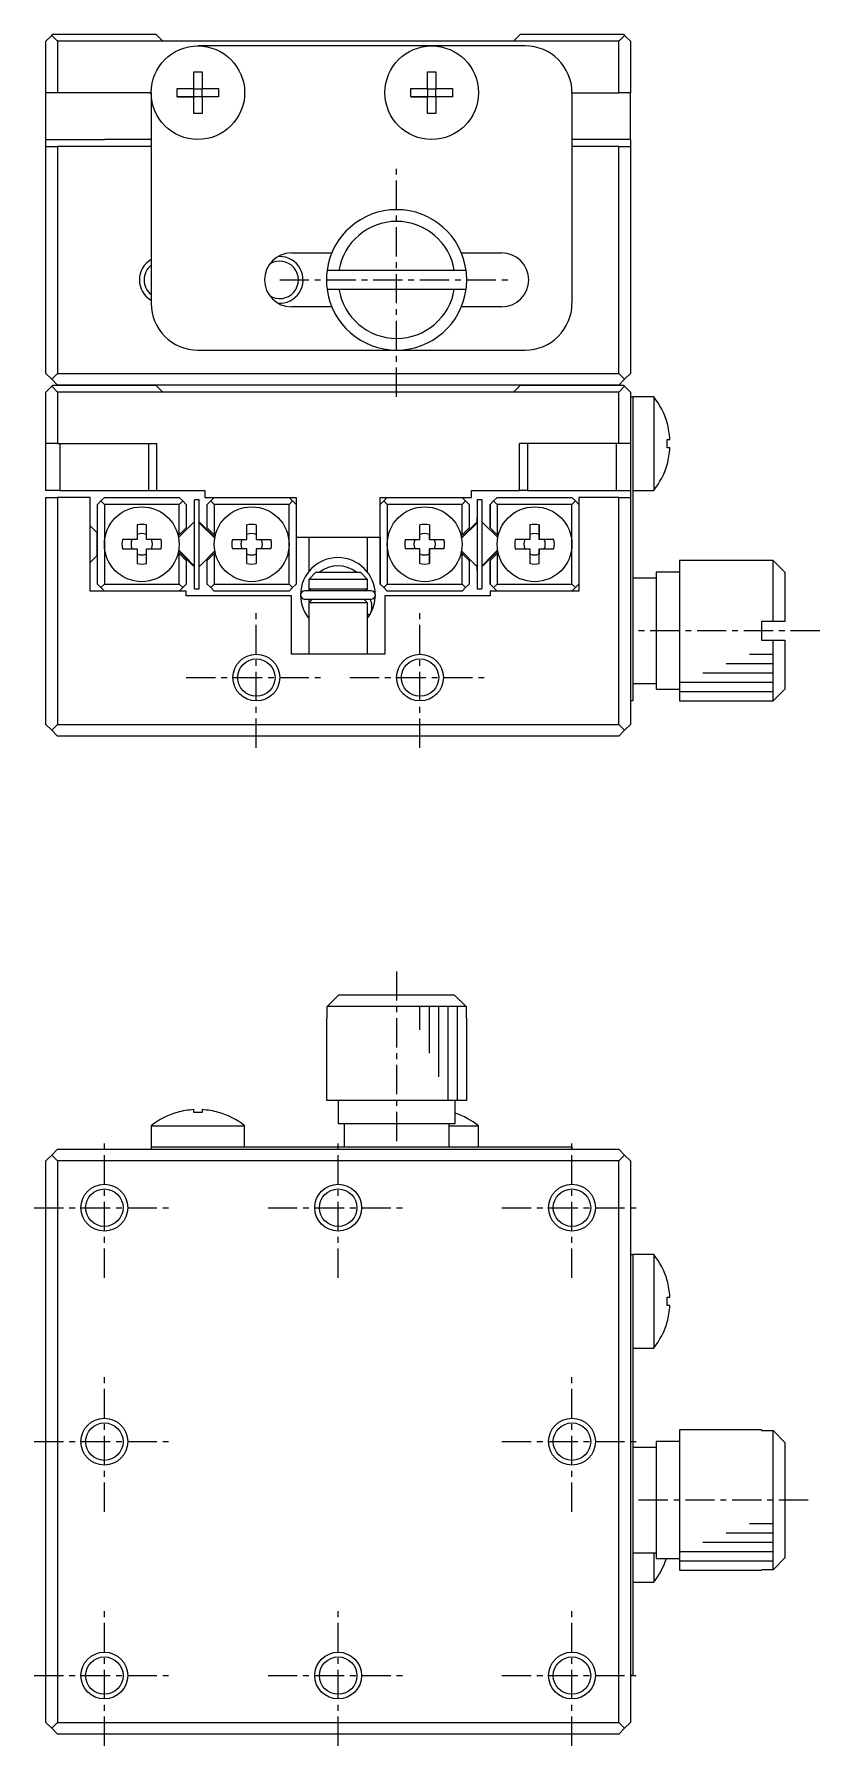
# Model space of a CAD drawing. Extents: x 10 to 206, y 10 to 153.
# Drawn here: x 89.7 to 123.3, y 80.2 to 153.4 of the extents above; entities that cross this region are included whole.
import ezdxf

# ---------------------------------------------------------------- set-up
doc = ezdxf.new("R2010")
doc.units = 0
doc.linetypes.add('CENTER', pattern=[2, 1.25, -0.25, 0.25, -0.25])
doc.layers.get('0').update_dxf_attribs({"linetype": 'CONTINUOUS'})
doc.layers.add('CENTER', color=1, linetype='CENTER')

msp = doc.modelspace()

# ---------------------------------------------------------------- linework, layer by layer
at = {"color": 7, "linetype": 'CONTINUOUS'}
for p, q in [((90.241, 153.097), (90.491, 153.347)), ((90.241, 150.897), (90.241, 153.097)), ((90.491, 153.347), (90.541, 153.397)), ((90.491, 153.347), (90.741, 153.097)), ((90.541, 153.397), (94.941, 153.397)), ((90.741, 153.097), (90.741, 150.897)), ((95.241, 153.097), (90.741, 153.097)), ((95.241, 153.097), (94.941, 153.397)), ((110.241, 153.097), (95.241, 153.097)), ((110.541, 153.397), (110.241, 153.097)), ((114.741, 153.097), (110.241, 153.097)), ((110.541, 153.397), (114.941, 153.397)), ((114.741, 153.097), (114.991, 153.347)), ((114.741, 150.897), (114.741, 153.097)), ((114.941, 153.397), (114.991, 153.347)), ((114.991, 153.347), (115.241, 153.097)), ((115.241, 153.097), (115.241, 150.897)), ((106.741, 152.897), (96.741, 152.897)), ((110.741, 152.897), (106.741, 152.897)), ((96.561, 151.783), (96.921, 151.783)), ((96.561, 151.077), (96.561, 151.783)), ((96.921, 151.783), (96.921, 151.077)), ((106.561, 151.783), (106.921, 151.783)), ((106.561, 151.077), (106.561, 151.783)), ((106.921, 151.783), (106.921, 151.077)), ((90.741, 150.897), (90.241, 150.897)), ((90.241, 148.897), (90.241, 150.897)), ((94.741, 150.897), (90.741, 150.897)), ((94.741, 150.897), (94.741, 141.897)), ((95.854, 150.717), (95.854, 151.077)), ((95.854, 151.077), (96.561, 151.077)), ((96.561, 150.717), (95.854, 150.717)), ((95.854, 150.717), (96.561, 150.717)), ((96.571, 151.067), (96.561, 151.077)), ((96.571, 150.727), (96.561, 150.717)), ((96.561, 150.011), (96.561, 150.717)), ((96.571, 151.067), (96.91, 151.067)), ((96.571, 150.727), (96.571, 151.067)), ((96.91, 150.727), (96.571, 150.727)), ((96.91, 151.067), (96.921, 151.077)), ((96.91, 151.067), (96.91, 150.727)), ((96.91, 150.727), (96.921, 150.717)), ((96.921, 151.077), (97.627, 151.077)), ((96.921, 150.717), (96.921, 150.011)), ((97.627, 150.717), (96.921, 150.717)), ((97.627, 150.717), (96.921, 150.717)), ((97.627, 151.077), (97.627, 150.717)), ((105.854, 150.717), (105.854, 151.077)), ((105.854, 151.077), (106.561, 151.077)), ((106.561, 150.717), (105.854, 150.717)), ((105.854, 150.717), (106.561, 150.717)), ((106.571, 151.067), (106.561, 151.077)), ((106.571, 150.727), (106.561, 150.717)), ((106.561, 150.011), (106.561, 150.717)), ((106.571, 151.067), (106.91, 151.067)), ((106.571, 150.727), (106.571, 151.067)), ((106.91, 150.727), (106.571, 150.727)), ((106.91, 151.067), (106.921, 151.077)), ((106.91, 151.067), (106.91, 150.727)), ((106.91, 150.727), (106.921, 150.717)), ((106.921, 151.077), (107.627, 151.077)), ((106.921, 150.717), (106.921, 150.011)), ((107.627, 150.717), (106.921, 150.717)), ((107.627, 150.717), (106.921, 150.717)), ((107.627, 151.077), (107.627, 150.717)), ((112.741, 150.897), (112.741, 141.897)), ((112.741, 150.897), (114.741, 150.897)), ((115.241, 150.897), (114.741, 150.897)), ((115.241, 148.897), (115.241, 150.897)), ((96.921, 150.011), (96.561, 150.011)), ((106.921, 150.011), (106.561, 150.011)), ((90.241, 148.897), (92.741, 148.897)), ((90.241, 148.597), (90.241, 148.897)), ((90.241, 148.597), (90.741, 148.597)), ((90.241, 138.897), (90.241, 148.597)), ((90.741, 148.597), (90.741, 138.897)), ((94.741, 148.597), (90.741, 148.597)), ((94.741, 148.897), (92.741, 148.897)), ((115.241, 148.897), (112.741, 148.897)), ((114.741, 148.597), (112.741, 148.597)), ((114.741, 138.897), (114.741, 148.597)), ((114.741, 148.597), (115.241, 148.597)), ((115.241, 148.897), (115.241, 148.597)), ((115.241, 148.597), (115.241, 138.897)), ((99.787, 143.538), (99.785, 143.554)), ((100.741, 144.047), (102.47, 144.047)), ((108.011, 144.047), (109.741, 144.047)), ((101.036, 142.98), (101.04, 142.977)), ((102.773, 143.297), (102.267, 143.297)), ((107.708, 143.297), (102.773, 143.297)), ((108.214, 143.297), (107.708, 143.297)), ((102.267, 142.497), (102.773, 142.497)), ((102.773, 142.497), (107.708, 142.497)), ((107.708, 142.497), (108.214, 142.497)), ((102.47, 141.747), (100.741, 141.747)), ((109.741, 141.747), (108.011, 141.747)), ((96.741, 139.897), (105.241, 139.897)), ((105.241, 139.897), (110.741, 139.897)), ((90.241, 138.897), (90.491, 138.647)), ((90.241, 138.097), (90.491, 138.347)), ((90.491, 138.647), (90.741, 138.897)), ((90.491, 138.647), (90.741, 138.397)), ((90.491, 138.347), (90.541, 138.397)), ((90.491, 138.347), (90.741, 138.097)), ((90.541, 138.397), (94.941, 138.397)), ((90.741, 138.897), (114.741, 138.897)), ((114.741, 138.397), (90.741, 138.397)), ((95.241, 138.097), (94.941, 138.397)), ((110.541, 138.397), (110.241, 138.097)), ((110.541, 138.397), (114.941, 138.397)), ((114.741, 138.897), (114.991, 138.647)), ((114.991, 138.647), (114.741, 138.397)), ((114.741, 138.097), (114.991, 138.347)), ((114.991, 138.347), (114.941, 138.397)), ((114.991, 138.647), (115.241, 138.897)), ((114.991, 138.347), (115.241, 138.097)), ((90.241, 135.897), (90.241, 138.097)), ((90.741, 138.097), (90.741, 135.897)), ((95.241, 138.097), (90.741, 138.097)), ((110.241, 138.097), (95.241, 138.097)), ((114.741, 138.097), (110.241, 138.097)), ((114.741, 135.897), (114.741, 138.097)), ((115.241, 138.097), (115.241, 135.897)), ((115.241, 137.897), (115.341, 137.897)), ((115.341, 137.897), (115.341, 135.897)), ((115.341, 137.897), (115.341, 135.897)), ((116.239, 137.897), (115.341, 137.897)), ((116.239, 137.897), (116.239, 133.897)), ((116.81, 136.783), (116.815, 136.786)), ((116.81, 135.717), (116.81, 136.077)), ((116.81, 136.077), (116.931, 136.077)), ((90.741, 135.897), (90.241, 135.897)), ((90.241, 133.897), (90.241, 135.897)), ((90.741, 135.897), (94.991, 135.897)), ((90.841, 135.897), (90.841, 133.897)), ((94.641, 133.897), (94.641, 135.897)), ((94.991, 133.897), (94.991, 135.897)), ((110.491, 133.897), (110.491, 135.897)), ((114.741, 135.897), (110.491, 135.897)), ((110.841, 135.897), (110.841, 133.897)), ((114.641, 133.897), (114.641, 135.897)), ((115.241, 135.897), (114.741, 135.897)), ((115.241, 135.897), (115.241, 133.597)), ((115.341, 135.897), (115.341, 135.097)), ((116.931, 135.717), (116.81, 135.717)), ((115.341, 135.097), (115.341, 126.897)), ((116.815, 135.008), (116.81, 135.011)), ((90.841, 133.897), (90.241, 133.897)), ((90.841, 133.897), (92.741, 133.897)), ((92.741, 133.897), (94.641, 133.897)), ((94.641, 133.897), (94.991, 133.897)), ((94.991, 133.897), (97.041, 133.897)), ((97.041, 133.897), (97.041, 133.597)), ((108.441, 133.897), (110.491, 133.897)), ((108.441, 133.597), (108.441, 133.897)), ((110.841, 133.897), (110.491, 133.897)), ((110.841, 133.897), (112.741, 133.897)), ((112.741, 133.897), (114.641, 133.897)), ((114.641, 133.897), (115.241, 133.897)), ((115.341, 133.897), (116.239, 133.897)), ((90.241, 133.597), (90.741, 133.597)), ((90.241, 123.897), (90.241, 133.597)), ((92.141, 133.597), (90.741, 133.597)), ((90.741, 133.597), (90.741, 123.897)), ((92.141, 129.597), (92.141, 133.597)), ((92.591, 133.447), (92.441, 133.297)), ((92.441, 129.897), (92.441, 133.297)), ((92.591, 133.447), (92.741, 133.597)), ((92.741, 133.297), (92.591, 133.447)), ((92.741, 133.597), (95.941, 133.597)), ((92.741, 133.297), (92.741, 131.597)), ((95.941, 133.297), (92.741, 133.297)), ((95.941, 133.597), (96.091, 133.447)), ((96.091, 133.447), (95.941, 133.297)), ((95.941, 131.996), (95.941, 133.297)), ((96.241, 133.297), (96.091, 133.447)), ((96.241, 133.297), (96.241, 132.296)), ((96.791, 133.497), (96.591, 133.497)), ((96.591, 129.697), (96.591, 133.497)), ((96.791, 129.697), (96.791, 133.497)), ((97.041, 133.597), (100.941, 133.597)), ((97.291, 133.447), (97.141, 133.297)), ((97.141, 132.296), (97.141, 133.297)), ((97.291, 133.447), (97.441, 133.597)), ((97.441, 133.297), (97.291, 133.447)), ((97.441, 133.297), (97.441, 131.996)), ((100.641, 133.297), (97.441, 133.297)), ((100.641, 133.597), (100.791, 133.447)), ((100.791, 133.447), (100.641, 133.297)), ((100.641, 131.597), (100.641, 133.297)), ((100.941, 133.297), (100.791, 133.447)), ((100.941, 133.597), (100.941, 131.897)), ((104.541, 133.597), (108.441, 133.597)), ((104.541, 131.897), (104.541, 133.597)), ((104.691, 133.447), (104.541, 133.297)), ((104.541, 133.297), (104.691, 133.447)), ((104.691, 133.447), (104.841, 133.597)), ((104.841, 133.597), (104.691, 133.447)), ((104.841, 133.297), (104.691, 133.447)), ((104.841, 133.297), (104.841, 131.597)), ((108.041, 133.297), (104.841, 133.297)), ((108.041, 133.597), (108.191, 133.447)), ((108.191, 133.447), (108.041, 133.297)), ((108.041, 131.996), (108.041, 133.297)), ((108.341, 133.297), (108.191, 133.447)), ((108.341, 133.297), (108.341, 132.296)), ((108.691, 133.497), (108.691, 129.697)), ((108.891, 133.497), (108.691, 133.497)), ((108.691, 133.497), (108.691, 132.539)), ((108.891, 133.497), (108.891, 129.697)), ((109.391, 133.447), (109.241, 133.297)), ((109.241, 133.297), (109.391, 133.447)), ((109.241, 132.296), (109.241, 133.297)), ((109.241, 133.297), (109.241, 132.296)), ((109.391, 133.447), (109.541, 133.597)), ((109.541, 133.597), (109.391, 133.447)), ((109.541, 133.297), (109.391, 133.447)), ((109.541, 133.597), (112.741, 133.597)), ((109.541, 133.297), (109.541, 131.996)), ((112.741, 133.297), (109.541, 133.297)), ((112.741, 133.597), (112.891, 133.447)), ((112.891, 133.447), (112.741, 133.297)), ((112.741, 131.597), (112.741, 133.297)), ((113.041, 133.297), (112.891, 133.447)), ((113.041, 133.597), (113.041, 129.597)), ((114.741, 133.597), (113.041, 133.597)), ((114.741, 123.897), (114.741, 133.597)), ((114.741, 133.597), (115.241, 133.597)), ((115.241, 133.597), (115.241, 123.897)), ((94.141, 132.423), (94.141, 131.797)), ((94.541, 131.797), (94.541, 132.423)), ((96.532, 132.498), (95.915, 131.882)), ((96.814, 132.498), (97.461, 131.852)), ((97.466, 131.882), (96.85, 132.498)), ((98.841, 131.797), (98.841, 132.423)), ((99.241, 132.423), (99.241, 131.797)), ((106.241, 131.797), (106.241, 132.423)), ((106.641, 132.423), (106.641, 131.797)), ((106.641, 132.423), (106.641, 132.01)), ((108.632, 132.498), (108.015, 131.882)), ((108.02, 131.852), (108.667, 132.498)), ((108.278, 132.11), (108.667, 132.498)), ((108.691, 132.722), (108.691, 130.472)), ((108.691, 132.519), (108.691, 132.722)), ((108.691, 132.722), (108.691, 132.519)), ((108.691, 132.539), (108.691, 132.722)), ((108.691, 132.722), (108.691, 132.539)), ((108.691, 132.539), (108.691, 132.722)), ((108.691, 132.722), (108.691, 132.539)), ((108.691, 132.539), (108.691, 132.722)), ((108.691, 132.722), (108.691, 132.539)), ((108.691, 132.539), (108.691, 132.722)), ((108.691, 132.722), (108.691, 132.539)), ((108.691, 132.539), (108.691, 132.722)), ((108.691, 132.722), (108.691, 132.539)), ((108.691, 132.539), (108.691, 132.722)), ((109.566, 131.882), (108.95, 132.498)), ((110.941, 132.423), (110.941, 131.797)), ((111.341, 131.797), (111.341, 132.423)), ((111.341, 132.423), (111.341, 132.01)), ((92.425, 132.097), (92.141, 132.382)), ((92.425, 132.097), (92.425, 131.097)), ((94.141, 131.797), (93.515, 131.797)), ((95.167, 131.797), (94.541, 131.797)), ((95.9, 131.955), (95.941, 131.996)), ((95.941, 131.996), (96.241, 132.296)), ((97.141, 132.296), (97.441, 131.996)), ((97.441, 131.996), (97.481, 131.955)), ((98.215, 131.797), (98.841, 131.797)), ((99.241, 131.797), (99.867, 131.797)), ((100.941, 131.897), (100.941, 129.897)), ((100.941, 131.897), (104.541, 131.897)), ((101.491, 131.897), (101.491, 130.433)), ((103.991, 130.411), (103.991, 131.897)), ((104.541, 129.897), (104.541, 131.897)), ((104.541, 131.897), (104.541, 129.897)), ((105.615, 131.797), (106.241, 131.797)), ((106.641, 131.797), (106.641, 132.01)), ((106.641, 131.797), (107.267, 131.797)), ((108, 131.955), (108.041, 131.996)), ((108.02, 131.852), (108.278, 132.11)), ((108.041, 131.996), (108.341, 132.296)), ((109.241, 132.296), (109.541, 131.996)), ((109.541, 131.996), (109.241, 132.296)), ((109.541, 131.996), (109.581, 131.955)), ((109.581, 131.955), (109.541, 131.996)), ((110.941, 131.797), (110.315, 131.797)), ((111.341, 132.01), (111.341, 131.797)), ((111.967, 131.797), (111.341, 131.797)), ((92.141, 130.812), (92.425, 131.097)), ((92.741, 131.597), (92.741, 129.897)), ((93.515, 131.397), (94.141, 131.397)), ((94.141, 131.397), (94.141, 130.771)), ((94.541, 130.771), (94.541, 131.397)), ((94.541, 131.397), (95.167, 131.397)), ((95.941, 131.198), (95.9, 131.239)), ((95.915, 131.312), (96.532, 130.695)), ((96.178, 131.084), (95.92, 131.342)), ((95.941, 129.897), (95.941, 131.198)), ((96.241, 130.898), (95.941, 131.198)), ((96.567, 130.695), (96.178, 131.084)), ((96.85, 130.695), (97.466, 131.312)), ((97.441, 131.198), (97.141, 130.898)), ((97.481, 131.239), (97.441, 131.198)), ((97.441, 131.198), (97.441, 129.897)), ((98.841, 131.397), (98.215, 131.397)), ((98.841, 130.771), (98.841, 131.397)), ((99.241, 131.397), (99.241, 130.771)), ((99.867, 131.397), (99.241, 131.397)), ((100.641, 129.897), (100.641, 131.597)), ((104.841, 131.597), (104.841, 129.897)), ((106.241, 131.397), (105.615, 131.397)), ((106.241, 130.771), (106.241, 131.397)), ((106.641, 131.397), (106.641, 130.771)), ((107.267, 131.397), (106.641, 131.397)), ((106.641, 131.183), (106.641, 131.397)), ((106.641, 130.771), (106.641, 131.183)), ((108.041, 131.198), (108, 131.239)), ((108.015, 131.312), (108.632, 130.695)), ((108.041, 129.897), (108.041, 131.198)), ((108.341, 130.898), (108.041, 131.198)), ((109.303, 131.084), (108.914, 130.695)), ((108.95, 130.695), (109.566, 131.312)), ((109.541, 131.198), (109.241, 130.898)), ((109.241, 130.898), (109.541, 131.198)), ((109.561, 131.342), (109.303, 131.084)), ((109.581, 131.239), (109.541, 131.198)), ((109.541, 131.198), (109.581, 131.239)), ((109.541, 131.198), (109.541, 129.897)), ((110.315, 131.397), (110.941, 131.397)), ((110.941, 131.397), (110.941, 130.771)), ((111.341, 130.771), (111.341, 131.397)), ((111.341, 131.397), (111.967, 131.397)), ((111.341, 131.397), (111.341, 131.183)), ((111.341, 130.771), (111.341, 131.183)), ((112.741, 129.897), (112.741, 131.597)), ((96.241, 130.898), (96.241, 129.897)), ((97.141, 129.897), (97.141, 130.898)), ((101.791, 130.397), (101.491, 130.097)), ((101.791, 130.397), (103.691, 130.397)), ((103.991, 130.097), (103.691, 130.397)), ((108.341, 130.898), (108.341, 129.897)), ((108.691, 130.472), (108.691, 130.655)), ((108.691, 130.655), (108.691, 130.472)), ((108.691, 130.472), (108.691, 130.655)), ((108.691, 130.655), (108.691, 130.472)), ((108.691, 130.472), (108.691, 130.655)), ((108.691, 130.655), (108.691, 130.472)), ((108.691, 130.472), (108.691, 130.655)), ((108.691, 130.655), (108.691, 130.472)), ((108.691, 130.472), (108.691, 130.655)), ((108.691, 130.655), (108.691, 130.472)), ((108.691, 130.472), (108.691, 130.655)), ((108.691, 130.655), (108.691, 130.472)), ((108.691, 130.472), (108.691, 130.655)), ((108.691, 130.655), (108.691, 129.697)), ((109.241, 129.897), (109.241, 130.898)), ((109.241, 130.898), (109.241, 129.897)), ((116.341, 130.397), (116.341, 127.897)), ((117.341, 130.397), (116.341, 130.397)), ((117.341, 130.897), (117.341, 127.897)), ((121.341, 130.897), (117.341, 130.897)), ((121.341, 128.297), (121.341, 130.897)), ((121.841, 130.397), (121.341, 130.897)), ((121.841, 130.397), (121.841, 128.297)), ((96.241, 129.597), (92.141, 129.597)), ((92.441, 129.897), (92.591, 129.747)), ((92.591, 129.747), (92.741, 129.897)), ((92.741, 129.597), (92.591, 129.747)), ((92.741, 129.897), (95.941, 129.897)), ((95.941, 129.897), (96.091, 129.747)), ((96.091, 129.747), (95.941, 129.597)), ((96.091, 129.747), (96.241, 129.897)), ((96.241, 129.397), (96.241, 129.597)), ((96.591, 129.697), (96.791, 129.697)), ((97.141, 129.897), (97.291, 129.747)), ((97.291, 129.747), (97.441, 129.897)), ((97.441, 129.597), (97.291, 129.747)), ((97.441, 129.897), (100.641, 129.897)), ((100.641, 129.597), (97.441, 129.597)), ((100.641, 129.897), (100.791, 129.747)), ((100.791, 129.747), (100.641, 129.597)), ((100.791, 129.747), (100.941, 129.897)), ((104.156, 129.6), (101.306, 129.6)), ((103.991, 130.097), (101.491, 130.097)), ((101.491, 130.097), (101.491, 129.697)), ((101.491, 129.697), (103.991, 129.697)), ((101.491, 129.697), (101.588, 129.6)), ((101.493, 129.6), (101.507, 129.68)), ((101.508, 129.68), (101.588, 129.6)), ((103.894, 129.6), (103.991, 129.697)), ((103.894, 129.6), (103.958, 129.665)), ((103.959, 129.665), (103.969, 129.6)), ((103.991, 129.697), (103.991, 130.097)), ((104.541, 129.897), (104.691, 129.747)), ((104.691, 129.747), (104.541, 129.897)), ((104.691, 129.747), (104.841, 129.897)), ((104.841, 129.597), (104.691, 129.747)), ((104.691, 129.747), (104.841, 129.597)), ((104.841, 129.897), (108.041, 129.897)), ((108.041, 129.597), (104.841, 129.597)), ((108.041, 129.897), (108.191, 129.747)), ((108.191, 129.747), (108.041, 129.597)), ((108.191, 129.747), (108.341, 129.897)), ((108.691, 129.697), (108.891, 129.697)), ((109.241, 129.897), (109.391, 129.747)), ((109.391, 129.747), (109.241, 129.897)), ((109.241, 129.597), (109.241, 129.397)), ((113.041, 129.597), (109.241, 129.597)), ((109.391, 129.747), (109.541, 129.897)), ((109.541, 129.597), (109.391, 129.747)), ((109.391, 129.747), (109.541, 129.597)), ((109.541, 129.897), (112.741, 129.897)), ((112.741, 129.897), (112.891, 129.747)), ((112.891, 129.747), (112.741, 129.597)), ((112.891, 129.747), (113.041, 129.897)), ((116.341, 130.147), (115.341, 130.147)), ((100.741, 129.397), (96.241, 129.397)), ((100.741, 126.897), (100.741, 129.397)), ((101.306, 129.25), (104.156, 129.25)), ((101.644, 129.25), (101.491, 129.097)), ((103.991, 129.097), (101.491, 129.097)), ((101.491, 129.097), (101.491, 126.897)), ((101.518, 129.124), (101.493, 129.25)), ((103.991, 129.097), (103.838, 129.25)), ((103.991, 126.897), (103.991, 129.097)), ((104.111, 129.236), (104.104, 129.25)), ((104.126, 129.206), (104.111, 129.236)), ((104.139, 129.175), (104.126, 129.206)), ((104.151, 129.143), (104.139, 129.175)), ((104.161, 129.111), (104.151, 129.143)), ((104.169, 129.079), (104.161, 129.111)), ((104.162, 128.748), (104.17, 128.781)), ((104.176, 129.046), (104.169, 129.079)), ((104.17, 128.781), (104.177, 128.813)), ((104.181, 129.013), (104.176, 129.046)), ((104.177, 128.813), (104.182, 128.846)), ((104.184, 128.98), (104.181, 129.013)), ((104.182, 128.846), (104.185, 128.88)), ((104.186, 128.947), (104.184, 128.98)), ((104.185, 128.88), (104.186, 128.913)), ((104.186, 128.913), (104.186, 128.947)), ((104.741, 129.397), (104.741, 126.897)), ((109.241, 129.397), (104.741, 129.397)), ((101.356, 128.609), (101.357, 128.607)), ((101.357, 128.607), (101.358, 128.606)), ((101.358, 128.606), (101.36, 128.603)), ((101.36, 128.603), (101.36, 128.602)), ((101.36, 128.602), (101.361, 128.601)), ((101.361, 128.601), (101.362, 128.599)), ((101.362, 128.599), (101.381, 128.567)), ((101.381, 128.567), (101.381, 128.568)), ((101.381, 128.568), (101.381, 128.568)), ((101.381, 128.567), (101.381, 128.567)), ((101.381, 128.567), (101.399, 128.54)), ((101.382, 128.568), (101.382, 128.568)), ((103.999, 128.605), (103.991, 128.61)), ((104.079, 128.565), (103.991, 128.598)), ((103.991, 128.439), (104.076, 128.558)), ((104.007, 128.6), (103.999, 128.605)), ((104.015, 128.596), (104.007, 128.6)), ((104.023, 128.592), (104.015, 128.596)), ((104.03, 128.588), (104.023, 128.592)), ((104.037, 128.584), (104.03, 128.588)), ((104.044, 128.581), (104.037, 128.584)), ((104.05, 128.578), (104.044, 128.581)), ((104.055, 128.575), (104.05, 128.578)), ((104.06, 128.573), (104.055, 128.575)), ((104.065, 128.571), (104.06, 128.573)), ((104.069, 128.569), (104.065, 128.571)), ((104.072, 128.568), (104.069, 128.569)), ((104.075, 128.567), (104.072, 128.568)), ((104.077, 128.567), (104.075, 128.567)), ((104.076, 128.558), (104.102, 128.601)), ((104.079, 128.566), (104.077, 128.567)), ((104.08, 128.566), (104.079, 128.566)), ((104.081, 128.566), (104.08, 128.566)), ((104.082, 128.567), (104.081, 128.566)), ((104.082, 128.567), (104.098, 128.594)), ((104.082, 128.567), (104.082, 128.567)), ((104.098, 128.594), (104.114, 128.623)), ((104.114, 128.623), (104.129, 128.654)), ((104.129, 128.654), (104.141, 128.685)), ((104.141, 128.685), (104.153, 128.716)), ((104.153, 128.716), (104.162, 128.748)), ((120.841, 128.297), (120.841, 127.497)), ((121.341, 128.297), (120.841, 128.297)), ((121.841, 128.297), (121.341, 128.297)), ((116.341, 127.897), (116.341, 125.397)), ((117.341, 127.897), (117.341, 124.897)), ((120.841, 127.497), (121.341, 127.497)), ((121.341, 124.897), (121.341, 127.497)), ((121.341, 127.497), (121.841, 127.497)), ((121.841, 127.497), (121.841, 125.397)), ((104.741, 126.897), (100.741, 126.897)), ((115.341, 126.897), (115.341, 124.897)), ((115.341, 125.647), (116.341, 125.647)), ((116.341, 125.397), (117.341, 125.397)), ((121.341, 124.897), (121.841, 125.397)), ((115.341, 124.897), (115.241, 124.897)), ((117.341, 124.897), (121.341, 124.897)), ((90.241, 123.897), (90.491, 123.647)), ((90.491, 123.647), (90.741, 123.897)), ((90.741, 123.397), (90.491, 123.647)), ((90.741, 123.897), (114.741, 123.897)), ((114.741, 123.897), (114.991, 123.647)), ((114.991, 123.647), (114.741, 123.397)), ((114.991, 123.647), (115.241, 123.897)), ((114.741, 123.397), (90.741, 123.397)), ((102.267, 111.839), (102.773, 112.339)), ((102.773, 112.339), (107.708, 112.339)), ((107.708, 112.339), (108.214, 111.839)), ((102.241, 111.339), (102.267, 111.339)), ((102.241, 111.339), (102.241, 107.839)), ((102.267, 111.339), (102.267, 111.839)), ((108.214, 111.839), (102.267, 111.839)), ((108.214, 111.839), (108.214, 111.339)), ((108.214, 111.339), (108.241, 111.339)), ((108.241, 107.839), (108.241, 111.339)), ((102.241, 107.839), (108.241, 107.839)), ((102.741, 107.839), (102.741, 106.839)), ((107.741, 106.839), (107.741, 107.839)), ((95.854, 107.308), (95.852, 107.313)), ((95.854, 107.308), (95.852, 107.313)), ((96.561, 107.308), (96.561, 107.429)), ((96.921, 107.308), (96.561, 107.308)), ((96.921, 107.429), (96.921, 107.308)), ((97.629, 107.313), (97.627, 107.308)), ((97.629, 107.313), (97.627, 107.308)), ((102.741, 106.839), (107.741, 106.839)), ((102.991, 106.839), (102.991, 105.839)), ((107.491, 105.839), (107.491, 106.839)), ((94.741, 106.737), (98.741, 106.737)), ((94.741, 106.737), (94.741, 105.839)), ((98.741, 105.839), (98.741, 106.737)), ((107.491, 106.737), (108.741, 106.737)), ((108.741, 105.839), (108.741, 106.737)), ((90.241, 105.239), (90.491, 105.489)), ((90.491, 105.489), (90.741, 105.739)), ((90.741, 105.239), (90.491, 105.489)), ((90.741, 105.739), (114.741, 105.739)), ((94.741, 105.839), (112.741, 105.839)), ((94.741, 105.839), (94.741, 105.739)), ((95.32, 105.839), (96.741, 105.839)), ((96.741, 105.839), (97.541, 105.839)), ((97.541, 105.839), (98.061, 105.839)), ((107.541, 105.839), (110.161, 105.839)), ((112.12, 105.839), (112.741, 105.839)), ((112.741, 105.839), (112.741, 105.739)), ((114.741, 105.739), (114.991, 105.489)), ((114.991, 105.489), (114.741, 105.239)), ((114.991, 105.489), (115.241, 105.239)), ((90.241, 81.239), (90.241, 105.239)), ((114.741, 105.239), (90.741, 105.239)), ((90.741, 105.239), (90.741, 81.239)), ((114.741, 81.239), (114.741, 105.239)), ((115.241, 105.239), (115.241, 81.239)), ((115.241, 101.239), (115.341, 101.239)), ((115.341, 101.239), (115.341, 99.239)), ((116.239, 101.239), (115.341, 101.239)), ((116.239, 101.239), (116.239, 97.239)), ((116.81, 100.125), (116.815, 100.128)), ((116.81, 100.125), (116.815, 100.128)), ((115.341, 99.239), (115.341, 98.439)), ((116.81, 99.419), (116.931, 99.419)), ((116.81, 99.059), (116.81, 99.419)), ((116.931, 99.059), (116.81, 99.059)), ((115.341, 98.439), (115.341, 90.039)), ((116.815, 98.35), (116.81, 98.353)), ((116.815, 98.35), (116.81, 98.353)), ((115.341, 97.239), (116.239, 97.239)), ((117.341, 93.739), (117.341, 87.739)), ((120.841, 93.739), (117.341, 93.739)), ((120.841, 93.739), (120.841, 93.712)), ((120.841, 93.712), (121.341, 93.712)), ((121.341, 87.766), (121.341, 93.712)), ((121.341, 93.712), (121.841, 93.207)), ((116.341, 92.989), (115.341, 92.989)), ((116.341, 93.239), (116.341, 88.239)), ((117.341, 93.239), (116.341, 93.239)), ((121.841, 93.207), (121.841, 88.271)), ((115.341, 90.039), (115.341, 88.439)), ((115.341, 88.489), (116.341, 88.489)), ((115.341, 88.439), (115.341, 85.239)), ((116.239, 88.489), (116.239, 87.239)), ((116.341, 88.239), (117.341, 88.239)), ((121.841, 88.271), (121.341, 87.766)), ((115.341, 87.239), (116.239, 87.239)), ((117.341, 87.739), (120.841, 87.739)), ((121.341, 87.766), (120.841, 87.766)), ((120.841, 87.766), (120.841, 87.739)), ((115.341, 85.239), (115.341, 83.239)), ((115.341, 83.239), (115.241, 83.239)), ((90.491, 80.989), (90.241, 81.239)), ((90.741, 81.239), (90.491, 80.989)), ((90.741, 81.239), (114.741, 81.239)), ((114.991, 80.989), (114.741, 81.239)), ((115.241, 81.239), (114.991, 80.989)), ((90.741, 80.739), (90.491, 80.989)), ((114.741, 80.739), (90.741, 80.739)), ((114.991, 80.989), (114.741, 80.739))]:
    msp.add_line(p, q, dxfattribs=at)
at = {"color": 3, "linetype": 'CONTINUOUS'}
for p, q in [((120.341, 126.897), (121.341, 126.897)), ((118.341, 126.097), (121.341, 126.097)), ((119.341, 126.497), (121.341, 126.497)), ((117.341, 125.697), (121.341, 125.697)), ((117.341, 125.297), (121.341, 125.297)), ((106.241, 110.839), (106.241, 111.839)), ((106.641, 109.839), (106.641, 111.839)), ((107.041, 108.839), (107.041, 111.839)), ((107.441, 107.839), (107.441, 111.839)), ((107.841, 107.839), (107.841, 111.839)), ((119.341, 89.339), (121.341, 89.339)), ((120.341, 89.739), (121.341, 89.739)), ((117.341, 88.539), (121.341, 88.539)), ((118.341, 88.939), (121.341, 88.939)), ((117.341, 88.139), (121.341, 88.139))]:
    msp.add_line(p, q, dxfattribs=at)
at = {"color": 7, "linetype": 'CONTINUOUS'}
for centre, radius in [((96.741, 150.897), 2), ((106.741, 150.897), 2), ((94.341, 131.597), 1.6), ((99.041, 131.597), 1.6), ((106.441, 131.597), 1.6), ((111.141, 131.597), 1.6), ((99.241, 125.897), 0.8), ((106.241, 125.897), 0.8), ((92.741, 103.239), 0.8), ((102.741, 103.239), 0.8), ((112.741, 103.239), 0.8), ((92.741, 93.239), 0.8), ((112.741, 93.239), 0.8), ((92.741, 83.239), 0.8), ((102.741, 83.239), 0.8), ((112.741, 83.239), 0.8)]:
    msp.add_circle(centre, radius, dxfattribs=at)
at = {"color": 3, "linetype": 'CONTINUOUS'}
for centre in [(99.241, 125.897), (106.241, 125.897), (92.741, 103.239), (102.741, 103.239), (112.741, 103.239), (92.741, 93.239), (112.741, 93.239), (92.741, 83.239), (102.741, 83.239), (112.741, 83.239)]:
    msp.add_circle(centre, 1, dxfattribs=at)
at = {"color": 7, "linetype": 'CONTINUOUS'}
for centre, radius, start, end in [((110.741, 150.897), 2, 0, 90), ((105.241, 142.897), 3, 7.66226, 172.33774), ((105.241, 142.897), 2.5, 9.2069, 170.7931), ((95.241, 142.897), 0.8, 128.68219, 180), ((100.741, 142.897), 1.15, 90, 270), ((100.241, 142.897), 0.8, 237.2738, 122.7262), ((109.741, 142.897), 1.15, 270, 90), ((95.241, 142.897), 0.8, 180, 231.31781), ((105.241, 142.897), 3, 172.33774, 187.66226), ((105.241, 142.897), 3, 352.33774, 7.66226), ((105.241, 142.897), 3, 187.66226, 352.33774), ((105.241, 142.897), 2.5, 189.2069, 350.7931), ((96.741, 141.897), 2, 180, 270), ((110.741, 141.897), 2, 270, 0), ((113.741, 135.897), 3.2, 16.12253, 38.68219), ((113.741, 135.897), 3.195, 3.22971, 16.10671), ((113.741, 135.897), 3.195, 343.89329, 356.77029), ((113.741, 135.897), 3.2, 321.31781, 343.87747), ((94.341, 131.597), 0.85, 76.39104, 103.60896), ((96.673, 132.357), 0.2, 114.30612, 135), ((96.708, 132.357), 0.2, 45, 65.69388), ((96.673, 132.357), 0.2, 45, 53.95728), ((99.041, 131.597), 0.85, 76.39104, 103.60896), ((106.441, 131.597), 0.85, 76.39104, 103.60896), ((108.773, 132.357), 0.2, 114.30612, 135), ((108.808, 132.357), 0.2, 126.04272, 135), ((108.808, 132.357), 0.2, 45, 65.69388), ((111.141, 131.597), 0.85, 76.39104, 103.60896), ((94.341, 131.597), 0.85, 166.39104, 193.60896), ((94.341, 131.597), 0.459, 154.18608, 205.81392), ((94.341, 131.597), 0.459, 64.18608, 115.81392), ((94.341, 131.597), 0.459, 334.18608, 25.81392), ((94.341, 131.597), 0.85, 346.39104, 13.60896), ((99.041, 131.597), 0.85, 166.39104, 193.60896), ((99.041, 131.597), 0.459, 154.18608, 205.81392), ((99.041, 131.597), 0.459, 64.18608, 115.81392), ((99.041, 131.597), 0.459, 334.18608, 25.81392), ((99.041, 131.597), 0.85, 346.39104, 13.60896), ((106.441, 131.597), 0.85, 166.39104, 193.60896), ((106.441, 131.597), 0.459, 154.18608, 205.81392), ((106.441, 131.597), 0.459, 64.18608, 115.81392), ((106.441, 131.597), 0.459, 334.18608, 25.81392), ((106.441, 131.597), 0.85, 346.39104, 13.60896), ((111.141, 131.597), 0.85, 166.39104, 193.60896), ((111.141, 131.597), 0.459, 154.18608, 205.81392), ((111.141, 131.597), 0.459, 64.18608, 115.81392), ((111.141, 131.597), 0.459, 334.18608, 25.81392), ((111.141, 131.597), 0.85, 346.39104, 13.60896), ((94.341, 131.597), 0.459, 244.18608, 295.81392), ((99.041, 131.597), 0.459, 244.18608, 295.81392), ((102.731, 129.425), 1.599, 0.69847, 179.33319), ((106.441, 131.597), 0.459, 244.18608, 295.81392), ((111.141, 131.597), 0.459, 244.18608, 295.81392), ((94.341, 131.597), 0.85, 256.39104, 283.60896), ((96.673, 130.837), 0.2, 225, 245.69388), ((96.708, 130.837), 0.2, 225, 233.95728), ((96.708, 130.837), 0.2, 294.30612, 315), ((99.041, 131.597), 0.85, 256.39104, 283.60896), ((102.732, 129.425), 1.25, 51.01706, 128.97238), ((106.441, 131.597), 0.85, 256.39104, 283.60896), ((108.773, 130.837), 0.2, 225, 245.69388), ((108.773, 130.837), 0.2, 306.04272, 315), ((108.808, 130.837), 0.2, 294.30612, 315), ((111.141, 131.597), 0.85, 256.39104, 283.60896), ((101.306, 129.425), 0.175, 90, 270), ((104.156, 129.425), 0.175, 270, 90), ((102.724, 129.424), 1.592, 180.62056, 219.18879), ((102.726, 129.426), 1.605, 329.0492, 359.27185), ((96.741, 104.239), 3.2, 106.12253, 128.68219), ((96.741, 104.239), 3.195, 93.22971, 106.10671), ((96.741, 104.239), 3.195, 73.89329, 86.77029), ((96.741, 104.239), 3.2, 51.31781, 73.87747), ((106.741, 104.239), 3.2, 51.31781, 71.79004), ((113.741, 99.239), 3.2, 16.12253, 38.68219), ((113.741, 99.239), 3.195, 3.22971, 16.10671), ((113.741, 99.239), 3.195, 343.89329, 356.77029), ((113.741, 99.239), 3.2, 321.31781, 343.87747), ((113.741, 89.239), 3.2, 321.31781, 341.79004)]:
    msp.add_arc(centre, radius, start, end, dxfattribs=at)
at = {"color": 3, "linetype": 'CONTINUOUS'}
for centre, start, end in [((95.241, 142.897), 120, 240), ((100.241, 142.897), 90, 94.15759), ((100.241, 142.897), 265.84241, 90)]:
    msp.add_arc(centre, 1, start, end, dxfattribs=at)
at = {"layer": 'CENTER', "color": 1, "linetype": 'CENTER'}
for p, q in [((105.241, 137.897), (105.241, 147.897)), ((100.241, 142.897), (110.241, 142.897)), ((99.241, 122.897), (99.241, 128.897)), ((106.241, 122.897), (106.241, 128.897)), ((123.341, 127.897), (115.341, 127.897)), ((96.241, 125.897), (102.241, 125.897)), ((103.241, 125.897), (109.241, 125.897)), ((105.241, 113.339), (105.241, 105.839)), ((92.741, 100.239), (92.741, 106.239)), ((102.741, 100.239), (102.741, 106.239)), ((112.741, 100.239), (112.741, 106.239)), ((89.741, 103.239), (95.741, 103.239)), ((99.741, 103.239), (105.741, 103.239)), ((109.741, 103.239), (115.741, 103.239)), ((92.741, 90.239), (92.741, 96.239)), ((112.741, 90.239), (112.741, 96.239)), ((89.741, 93.239), (95.741, 93.239)), ((109.741, 93.239), (115.741, 93.239)), ((122.841, 90.739), (115.341, 90.739)), ((92.741, 80.239), (92.741, 86.239)), ((102.741, 80.239), (102.741, 86.239)), ((112.741, 80.239), (112.741, 86.239)), ((89.741, 83.239), (95.741, 83.239)), ((99.741, 83.239), (105.741, 83.239)), ((109.741, 83.239), (115.741, 83.239))]:
    msp.add_line(p, q, dxfattribs=at)

doc.saveas('drawing.dxf')
